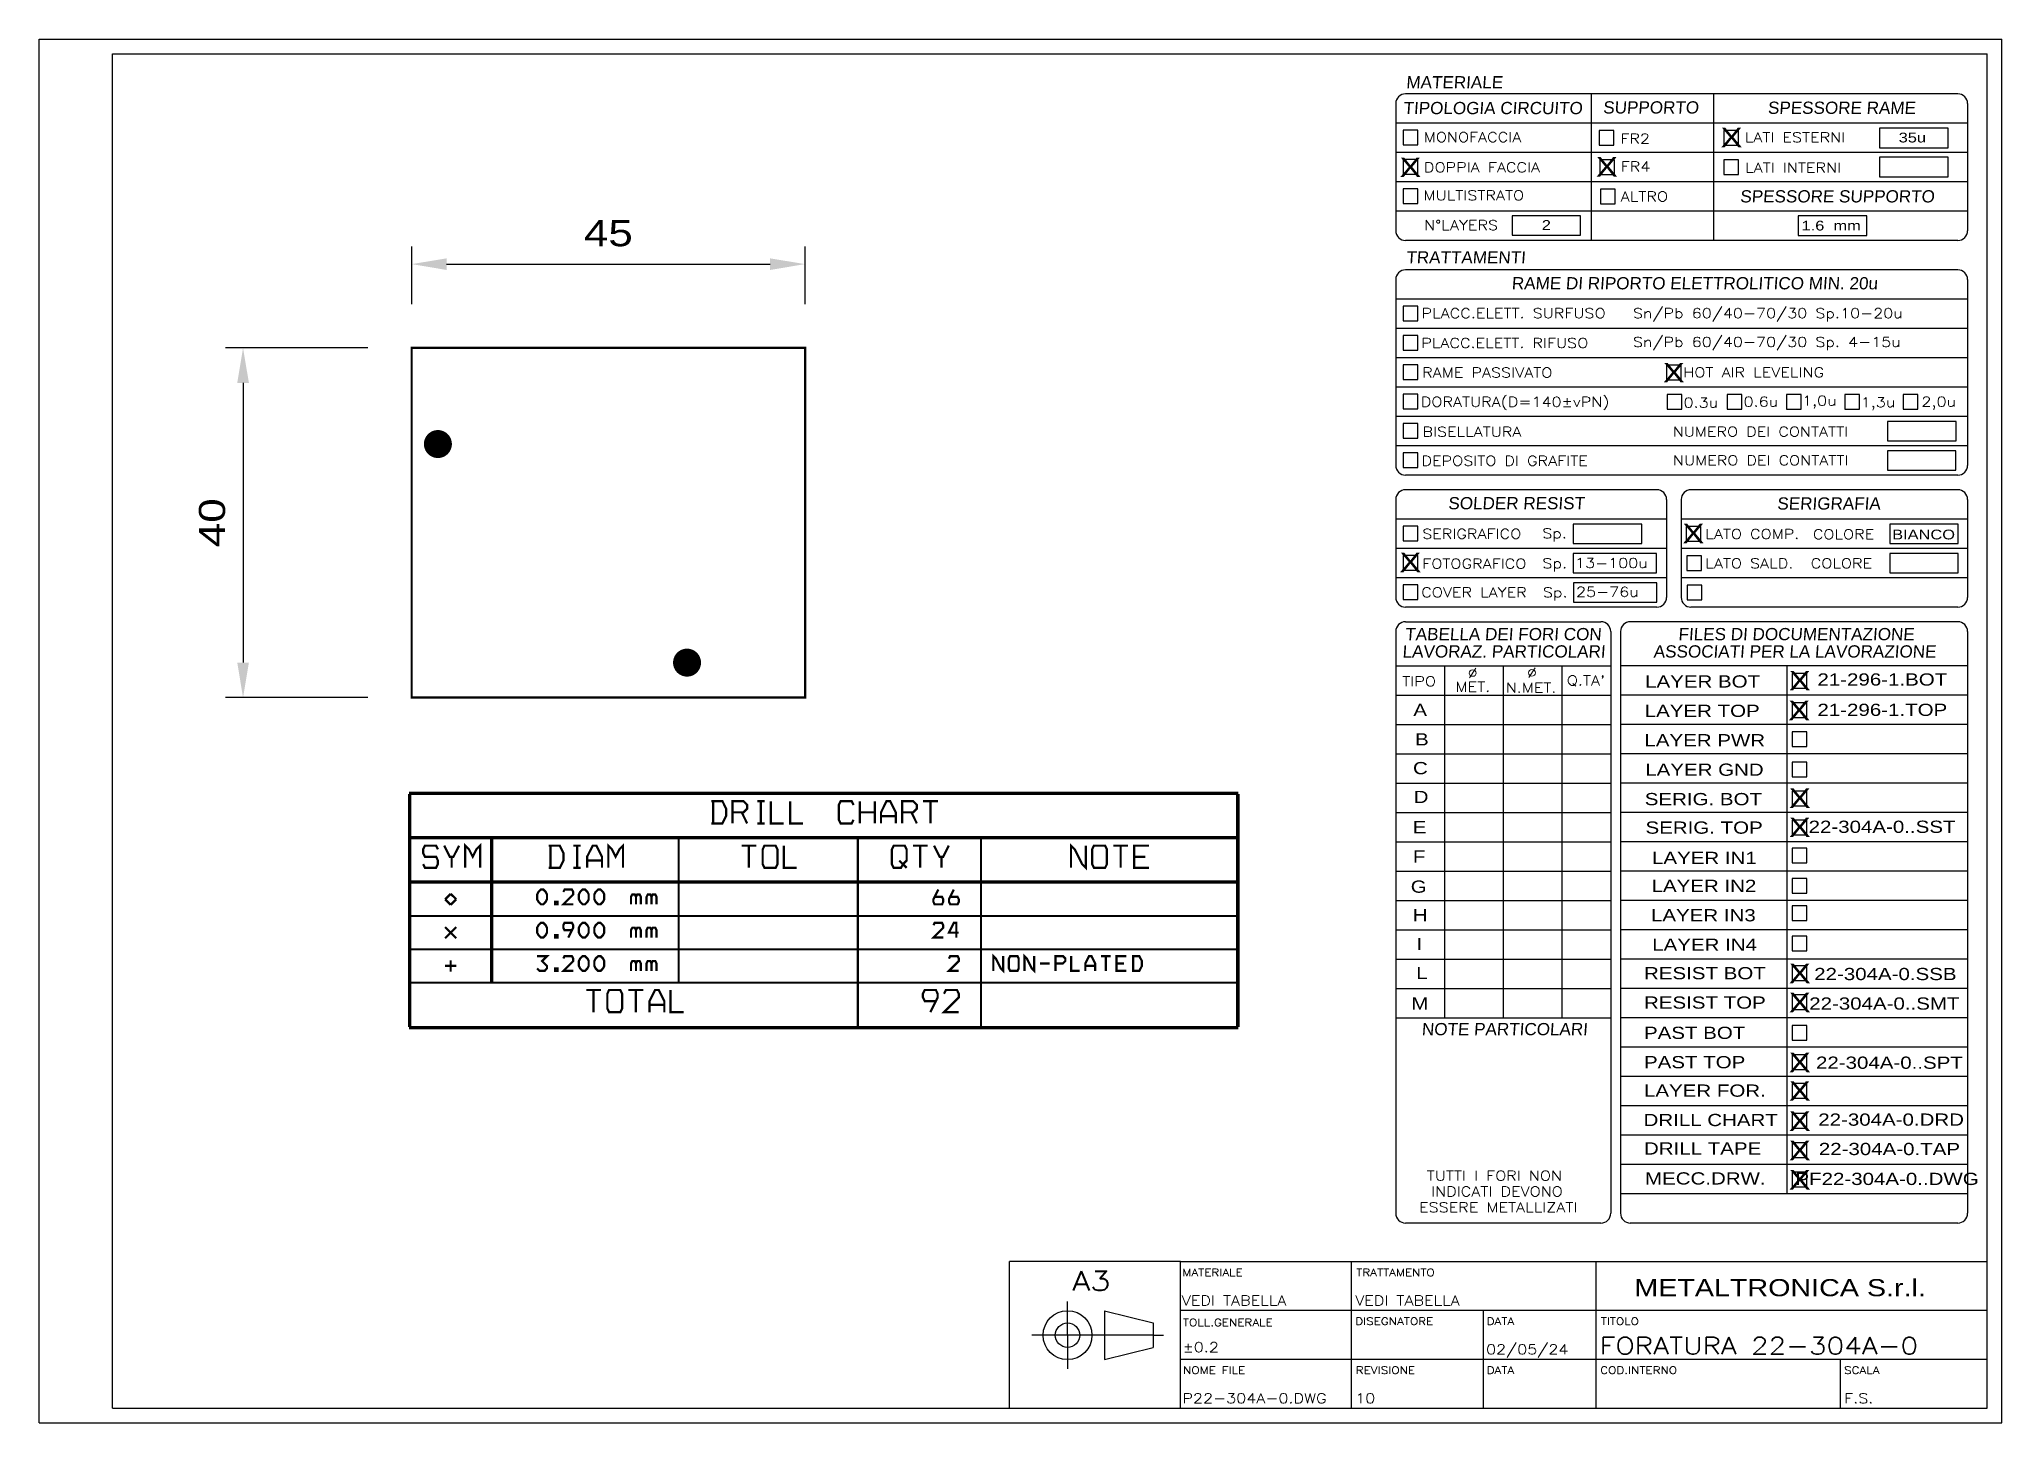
# Paper-space layout 'Layout1' of a CAD drawing. Extents: x 0 to 402, y 0 to 283.
# The model-space entities are those that its viewports show. They can reach past a viewport. Long polylines and large blocks are cut down to what shows.
import ezdxf
from ezdxf.enums import TextEntityAlignment as Align

# ---------------------------------------------------------------- set-up
doc = ezdxf.new("R2010")
doc.units = 0
doc.header["$LTSCALE"] = 10
doc.header["$MEASUREMENT"] = 0
doc.layers.get('0').update_dxf_attribs({"linetype": 'CONTINUOUS'})
doc.layers.get('Defpoints').update_dxf_attribs({"linetype": 'CONTINUOUS'})
for name, color, linetype in [('22-304A-0_DRD', 7, 'CONTINUOUS'), ('ATTRIBUTI', 7, 'CONTINUOUS'), ('CARTIGLIO', 7, 'CONTINUOUS'), ('OGGETTO', 7, 'CONTINUOUS'), ('TABELLA', 7, 'CONTINUOUS'), ('THRUHOLE_NPT', 9, 'CONTINUOUS'), ('VIEWPORT', 7, 'CONTINUOUS')]:
    doc.layers.add(name, color=color, linetype=linetype)
doc.layers.get('VIEWPORT').off()
doc.styles.add('ROMANS', font='romans', dxfattribs={"height": 4})
doc.styles.add('STILE25', font='arial.ttf', dxfattribs={"width": 1.2, "height": 2.5})
doc.styles.add('STILE3', font='arial.ttf', dxfattribs={"width": 1.2, "height": 3})
doc.styles.add('STILE35', font='arial.ttf', dxfattribs={"width": 1.2, "height": 3.5})
doc.styles.add('STYLE4', font='arial.ttf', dxfattribs={"width": 1.2, "height": 4})
doc.dimstyles.new('QUOTE', dxfattribs={"dimscale": 0, "dimtxt": 3, "dimasz": 4, "dimexe": 2, "dimexo": 5, "dimgap": 2, "dimtad": 1, "dimdec": 1, "dimzin": 13, "dimdsep": 46, "dimtxsty": 'STILE3', "dimcen": 0, "dimclrt": 7, "dimadec": 0, "dimazin": 0, "dimtfac": 0.666667, "dimtdec": 1, "dimtofl": 0, "dimtmove": 2, "dimatfit": 3, "dimfxl": 0, "dimtolj": 1, "dimtzin": 13, "dimarcsym": 0})

# ---------------------------------------------------------------- blocks, each defined once
blk = doc.blocks.new('QD')
at = {"layer": 'ATTRIBUTI', "linetype": 'Continuous'}
blk.add_lwpolyline([(-1.5, 1.5), (-1.5, -1.5), (1.5, -1.5), (1.5, 1.5)], close=True, dxfattribs=at)
blk = doc.blocks.new('TABELLAPCB2')
at = {"layer": 'ATTRIBUTI', "color": 6, "linetype": 'Continuous'}
for p, q in [((116, 239.99), (102, 239.99)), ((102, 239.99), (102, 235.99)), ((116, 235.99), (116, 239.99)), ((102, 235.99), (116, 235.99))]:
    blk.add_line(p, q, dxfattribs=at)
for points in [[(102, 241.91), (116, 241.91), (116, 245.91), (102, 245.91)], [(26.82, 224.03), (40.82, 224.03), (40.82, 228.03), (26.82, 228.03)], [(85.36, 223.98), (99.36, 223.98), (99.36, 227.98), (85.36, 227.98)], [(103.65, 181.96), (117.65, 181.96), (117.65, 185.96), (103.65, 185.96)], [(103.61, 175.96), (117.61, 175.96), (117.61, 179.96), (103.61, 179.96)], [(39.33, 160.95), (53.33, 160.95), (53.33, 164.95), (39.33, 164.95)], [(104.08, 160.96), (118.08, 160.96), (118.08, 164.96), (104.08, 164.96)], [(39.34, 154.96), (56.34, 154.96), (56.34, 158.96), (39.34, 158.96)], [(104.09, 154.96), (118.09, 154.96), (118.09, 158.96), (104.09, 158.96)], [(39.4, 148.96), (56.4, 148.96), (56.4, 152.96), (39.4, 152.96)]]:
    blk.add_lwpolyline(points, close=True, dxfattribs=at)
at = {"layer": 'TABELLA', "color": 1, "linetype": 'Continuous'}
for p, q in [((118, 252.96), (5, 252.96)), ((43, 252.96), (43, 222.96)), ((68, 252.96), (68, 222.96)), ((3, 250.96), (3, 224.96)), ((120, 250.96), (120, 224.96)), ((120, 246.96), (3, 246.96)), ((118, 222.96), (5, 222.96)), ((118, 216.96), (5, 216.96)), ((3, 214.96), (3, 176.96)), ((120, 214.96), (120, 176.96)), ((120, 210.96), (3, 210.96)), ((118, 174.96), (5, 174.96)), ((3, 169.96), (3, 149.96)), ((56.41, 171.96), (5, 171.96)), ((58.41, 169.96), (58.41, 149.96)), ((61.41, 169.96), (61.41, 149.96)), ((118, 171.96), (63.41, 171.96)), ((120, 169.96), (120, 149.96)), ((58.41, 165.96), (3, 165.96)), ((120, 165.96), (61.41, 165.96)), ((56.41, 147.96), (5, 147.96)), ((5, 144.96), (45, 144.96)), ((118, 144.96), (51, 144.96)), ((118, 147.96), (63.41, 147.96)), ((3, 142.96), (3, 111.96)), ((47, 142.96), (47, 23.96)), ((49, 142.96), (49, 23.96)), ((120, 142.96), (120, 23.96)), ((3, 135.96), (47, 135.96)), ((120, 135.96), (49, 135.96)), ((3, 111.96), (3, 108.96)), ((3, 108.96), (3, 66.96)), ((3, 66.96), (3, 63.96)), ((3, 63.96), (47, 63.96)), ((3, 63.96), (3, 23.96)), ((45, 21.96), (5, 21.96)), ((118, 21.96), (51, 21.96))]:
    blk.add_line(p, q, dxfattribs=at)
at = {"layer": 'TABELLA', "color": 6, "linetype": 'Continuous'}
for p, q in [((120, 240.96), (3, 240.96)), ((120, 234.96), (3, 234.96)), ((120, 228.96), (3, 228.96)), ((120, 204.96), (3, 204.96)), ((120, 198.96), (3, 198.96)), ((120, 192.96), (3, 192.96)), ((120, 186.96), (3, 186.96)), ((120, 180.96), (3, 180.96)), ((58.41, 159.96), (3, 159.96)), ((120, 159.96), (61.41, 159.96)), ((58.41, 153.96), (3, 153.96)), ((120, 153.96), (61.41, 153.96)), ((13, 135.96), (13, 63.96)), ((25, 135.96), (25, 63.96)), ((37, 135.96), (37, 63.96)), ((83.05, 135.96), (83.05, 27.96)), ((3, 129.96), (47, 129.96)), ((120, 129.96), (49, 129.96)), ((3, 123.96), (47, 123.96)), ((120, 123.96), (49, 123.96)), ((3, 117.96), (47, 117.96)), ((120, 117.96), (49, 117.96)), ((3, 111.96), (47, 111.96)), ((120, 111.96), (49, 111.96)), ((3, 105.96), (47, 105.96)), ((120, 105.96), (49, 105.96)), ((3, 99.96), (47, 99.96)), ((120, 99.96), (49, 99.96)), ((3, 93.96), (47, 93.96)), ((120, 93.96), (49, 93.96)), ((3, 87.96), (47, 87.96)), ((120, 87.96), (49, 87.96)), ((3, 81.96), (47, 81.96)), ((120, 81.96), (49, 81.96)), ((3, 75.96), (47, 75.96)), ((120, 75.96), (49, 75.96)), ((3, 69.96), (47, 69.96)), ((120, 69.96), (49, 69.96)), ((120, 63.96), (49, 63.96)), ((120, 57.96), (49, 57.96)), ((120, 51.96), (49, 51.96)), ((120, 45.96), (49, 45.96)), ((120, 39.96), (49, 39.96)), ((120, 33.96), (49, 33.96)), ((120, 27.96), (49, 27.96))]:
    blk.add_line(p, q, dxfattribs=at)
at = {"layer": 'TABELLA', "color": 1, "linetype": 'Continuous'}
for centre, start, end in [((5, 250.96), 90, 180), ((118, 250.96), 0, 90), ((5, 224.96), 180, 270), ((118, 224.96), 270, 0), ((5, 214.96), 90, 180), ((118, 214.96), 0, 90), ((5, 176.96), 180, 270), ((118, 176.96), 270, 0), ((5, 169.96), 90, 180), ((56.41, 169.96), 0, 90), ((63.41, 169.96), 90, 180), ((118, 169.96), 0, 90), ((5, 149.96), 180, 270), ((56.41, 149.96), 270, 0), ((63.41, 149.96), 180, 270), ((118, 149.96), 270, 0), ((5, 142.96), 90, 180), ((45, 142.96), 0, 90), ((51, 142.96), 90, 180), ((118, 142.96), 0, 90), ((5, 23.96), 180, 270), ((45, 23.96), 270, 0), ((51, 23.96), 180, 270), ((118, 23.96), 270, 0)]:
    blk.add_arc(centre, 2, start, end, dxfattribs=at)
at = {"layer": 'TABELLA', "linetype": 'Continuous'}
for p in [(6, 244), (46.11, 243.96), (71.62, 243.96), (6, 238), (46.25, 237.96), (71.62, 237.96), (6, 232), (46.4, 231.96), (6, 208), (6, 202), (6, 196), (59.91, 195.96), (6, 190), (60.05, 189.96), (72.34, 189.96), (84.42, 189.96), (96.42, 189.96), (108.34, 189.96), (6, 184), (6, 178), (6, 163), (63.9, 162.96), (6, 157), (64.05, 156.96), (6, 151), (64.11, 150.96), (85.62, 132.85), (85.62, 126.9), (85.62, 120.96), (85.62, 114.74), (85.62, 108.8), (85.62, 102.85), (85.62, 97.18), (85.62, 90.93), (85.62, 85.36), (85.62, 79.15), (85.62, 73.07), (85.62, 67.12), (85.62, 60.86), (85.62, 54.86), (85.62, 49.03), (85.62, 42.85), (85.62, 36.85), (85.62, 30.87)]:
    blk.add_blockref('QD', p, dxfattribs=at)
at = {"layer": 'ATTRIBUTI', "linetype": 'Continuous', "width": 1.2, "flags": 8}
for tag, height, style, p in [('X', 4, 'STYLE4', (6.1, 244.01)), ('X', 4, 'STYLE4', (71.7, 244.01)), ('VAL', 2, 'STILE25', (108.7, 244.01)), ('X', 4, 'STYLE4', (6, 237.91)), ('X', 4, 'STYLE4', (46.2, 238.01)), ('VAL', 2, 'STILE25', (92.09, 226)), ('X', 4, 'STYLE4', (6, 208.01)), ('X', 4, 'STYLE4', (6, 163.01)), ('X', 4, 'STYLE4', (63.9, 163.01)), ('VAL', 2, 'STILE25', (46.4, 163.01)), ('COL', 2, 'STILE25', (111, 162.81))]:
    blk.add_attdef(tag, text='', height=height, dxfattribs=dict(at, style=style)).set_placement(p, align=Align.MIDDLE_CENTER)
at = {"layer": 'ATTRIBUTI', "linetype": 'Continuous', "width": 1.2}
for tag, height, style, p in [('X', 4, 'STYLE4', (46.1, 244.01)), ('X', 4, 'STYLE4', (71.6, 238.01)), ('VAL', 2, 'STILE25', (108.96, 238.08)), ('X', 4, 'STYLE4', (6, 231.91)), ('X', 4, 'STYLE4', (46.4, 232.01)), ('X', 4, 'STYLE4', (6, 202.01)), ('X', 4, 'STYLE4', (6, 196.01)), ('X', 4, 'STYLE4', (59.9, 195.91)), ('X', 4, 'STYLE4', (6, 190.01)), ('X', 4, 'STYLE4', (60, 189.91)), ('X', 4, 'STYLE4', (72.3, 189.91)), ('X', 4, 'STYLE4', (84.4, 189.91)), ('X', 4, 'STYLE4', (96.4, 190.01)), ('X', 4, 'STYLE4', (108.3, 190.01)), ('X', 4, 'STYLE4', (6, 184.01)), ('NUM', 2, 'STILE25', (110.99, 183.91)), ('X', 4, 'STYLE4', (6, 178.01)), ('NUM', 2, 'STILE25', (111.02, 178.01)), ('X', 4, 'STYLE4', (6, 157.11)), ('X', 4, 'STYLE4', (64, 157.01)), ('BIANCO', 2, 'STILE25', (111.1, 156.91)), ('X', 4, 'STYLE4', (6, 151.01)), ('X', 4, 'STYLE4', (85.68, 132.91)), ('CSXXXR1.BOT', 2.5, 'STILE25', (102.56, 133.16)), ('X', 4, 'STYLE4', (85.54, 126.83)), ('DIA', 2.5, 'STILE25', (19.2, 127.01)), ('DIA', 2.5, 'STILE25', (31.1, 126.91)), ('QTA', 2.5, 'STILE25', (42.1, 126.91)), ('CSXXXR1.TOP', 2.5, 'STILE25', (102.56, 126.94)), ('DIA', 2.5, 'STILE25', (19.2, 120.91)), ('DIA', 2.5, 'STILE25', (31.1, 121.01)), ('QTA', 2.5, 'STILE25', (42.1, 120.91)), ('X', 4, 'STYLE4', (85.68, 120.88)), ('CSXXXR1.PWR', 2.5, 'STILE25', (103.25, 121)), ('X', 4, 'STYLE4', (85.68, 114.67)), ('DIA', 2.5, 'STILE25', (19.1, 114.91)), ('DIA', 2.5, 'STILE25', (31.1, 114.81)), ('QTA', 2.5, 'STILE25', (42, 114.91)), ('CSXXXR1.GND', 2.5, 'STILE25', (102.89, 114.92)), ('DIA', 2.5, 'STILE25', (19.1, 108.91)), ('DIA', 2.5, 'STILE25', (31.2, 108.91)), ('QTA', 2.5, 'STILE25', (42.1, 108.91)), ('X', 4, 'STYLE4', (85.68, 108.86)), ('CSXXXR1.SSB', 2.5, 'STILE25', (102.57, 108.97)), ('X', 4, 'STYLE4', (85.68, 102.91)), ('DIA', 2.5, 'STILE25', (19, 102.91)), ('DIA', 2.5, 'STILE25', (31.3, 103.11)), ('QTA', 2.5, 'STILE25', (42.3, 102.91)), ('CSXXXR1.SST', 2.5, 'STILE25', (102.5, 103.03)), ('DIA', 2.5, 'STILE25', (19.1, 96.91)), ('DIA', 2.5, 'STILE25', (31.3, 97.11)), ('QTA', 2.5, 'STILE25', (42.2, 97.21)), ('X', 4, 'STYLE4', (85.68, 97.13)), ('CSXXXR1.IN1', 2.5, 'STILE25', (101.84, 97.01)), ('X', 4, 'STYLE4', (85.68, 90.99)), ('CSXXXR1.IN2', 2.5, 'STILE25', (101.79, 91.24)), ('DIA', 2.5, 'STILE25', (19.2, 90.91)), ('DIA', 2.5, 'STILE25', (31.3, 91.01)), ('QTA', 2.5, 'STILE25', (42, 90.91)), ('DIA', 2.5, 'STILE25', (19.2, 84.91)), ('DIA', 2.5, 'STILE25', (31.4, 85.11)), ('QTA', 2.5, 'STILE25', (42, 84.91)), ('X', 4, 'STYLE4', (85.68, 85.58)), ('CSXXXR1.IN3', 2.5, 'STILE25', (101.63, 84.93)), ('X', 4, 'STYLE4', (85.68, 79.23)), ('DIA', 2.5, 'STILE25', (19.1, 78.91)), ('DIA', 2.5, 'STILE25', (31.4, 79.01)), ('QTA', 2.5, 'STILE25', (42.1, 79.01)), ('CSXXXR1.IN4', 2.5, 'STILE25', (101.78, 78.94)), ('DIA', 2.5, 'STILE25', (19.1, 72.91)), ('DIA', 2.5, 'STILE25', (31.3, 73.01)), ('QTA', 2.5, 'STILE25', (41.9, 73.01)), ('X', 4, 'STYLE4', (85.68, 73.02)), ('CSXXXR1.SMB', 2.5, 'STILE25', (103.19, 72.9)), ('DIA', 2.5, 'STILE25', (31.3, 67.11)), ('X', 4, 'STYLE4', (85.68, 67.07)), ('DIA', 2.5, 'STILE25', (19.1, 66.91)), ('QTA', 2.5, 'STILE25', (42, 66.91)), ('CSXXXR1.SMT', 2.5, 'STILE25', (102.97, 66.87)), ('X', 4, 'STYLE4', (85.68, 60.81)), ('CSXXXR1.SPB', 2.5, 'STILE25', (102.72, 60.95)), ('X', 4, 'STYLE4', (85.68, 54.81)), ('CSXXXR1.SMT', 2.5, 'STILE25', (104.02, 54.77)), ('X', 4, 'STYLE4', (85.68, 48.99)), ('CSXXXR1.DRL', 2.5, 'STILE25', (104.09, 48.95)), ('X', 4, 'STYLE4', (85.68, 42.8)), ('CSXXXR1.DRD', 2.5, 'STILE25', (104.36, 43.13)), ('X', 4, 'STYLE4', (85.68, 36.8)), ('CSXXXR1.TAP', 2.5, 'STILE25', (104.02, 37.12)), ('X', 4, 'STYLE4', (85.68, 30.82)), ('CSXXXR1.DWG', 2.5, 'STILE25', (103.53, 31))]:
    blk.add_attdef(tag, text='', height=height, dxfattribs=dict(at, style=style)).set_placement(p, align=Align.MIDDLE_CENTER)
at = {"layer": 'TABELLA', "linetype": 'Continuous', "style": 'STILE25', "oblique": 4}
for s, p in [('MATERIALE', (5.12, 254.07)), ('TIPOLOGIA CIRCUITO', (4.54, 248.8)), ('SUPPORTO', (45.4, 248.93)), ('SPESSORE RAME', (79.1, 248.86)), ('SPESSORE SUPPORTO', (73.45, 230.74)), ('TRATTAMENTI', (5.12, 218.26)), ('RAME DI RIPORTO ELETTROLITICO MIN. 20u', (26.7, 212.96)), ('SOLDER RESIST', (13.71, 167.97)), ('SERIGRAFIA', (81.02, 167.91)), ('TABELLA DEI FORI CON', (4.9, 141.19)), ('FILES DI DOCUMENTAZIONE', (60.8, 141.19)), ('LAVORAZ. PARTICOLARI', (4.35, 137.65)), ('ASSOCIATI PER LA LAVORAZIONE', (55.73, 137.65)), ('NOTE PARTICOLARI', (8.3, 60.39))]:
    blk.add_text(s, height=2.5, dxfattribs=at).set_placement(p)
at = {"layer": 'TABELLA', "linetype": 'Continuous', "width": 1.2}
for s, height, style, p in [('MONOFACCIA', 2, 'ROMANS', (8.75, 243.1)), ('LATI ESTERNI', 2, 'ROMANS', (74.41, 243.06)), ('FR2', 2, 'ROMANS', (48.96, 242.8)), ('DOPPIA FACCIA', 2, 'ROMANS', (8.78, 236.93)), ('FR4', 2, 'ROMANS', (49.03, 237.1)), ('LATI INTERNI', 2, 'ROMANS', (74.49, 236.85)), ('MULTISTRATO', 2, 'ROMANS', (8.7, 231.18)), ('ALTRO', 2, 'ROMANS', (49.05, 230.96)), ('N°LAYERS', 2, 'ROMANS', (8.83, 225.09)), ('PLACC.ELETT. SURFUSO ', 2, 'ROMANS', (8.29, 207.08)), ('Sn/Pb 60/40-70/30 Sp.10-20u', 2, 'ROMANS', (51.52, 207.08)), ('PLACC.ELETT. RIFUSO ', 2, 'ROMANS', (8.24, 200.99)), ('Sn/Pb 60/40-70/30 Sp. 4-15u', 2, 'ROMANS', (51.52, 201.2)), ('RAME PASSIVATO', 2, 'ROMANS', (8.41, 194.95)), ('HOT AIR LEVELING', 2, 'ROMANS', (61.84, 194.99)), ('DORATURA(D=140%%PvPN)', 2, 'ROMANS', (8.15, 188.96)), ('0.3u', 2, 'ROMANS', (61.89, 188.8)), ('0.6u', 2, 'ROMANS', (74.17, 188.99)), ('1,0u', 2, 'ROMANS', (86.13, 189.19)), ('1,3u', 2, 'ROMANS', (98.14, 188.87)), ('2,0u', 2, 'ROMANS', (110.56, 188.99)), ('BISELLATURA', 2, 'ROMANS', (8.47, 182.83)), ('NUMERO DEI CONTATTI', 2, 'ROMANS', (59.68, 182.87)), ('DEPOSITO DI GRAFITE', 2, 'ROMANS', (8.27, 176.89)), ('NUMERO DEI CONTATTI', 2, 'ROMANS', (59.72, 176.99)), ('SERIGRAFICO ', 2, 'ROMANS', (8.42, 161.95)), ('Sp.', 2, 'ROMANS', (32.98, 162.07)), ('LATO COMP.', 2, 'ROMANS', (66.34, 161.92)), ('COLORE', 2, 'ROMANS', (88.35, 161.87)), ('FOTOGRAFICO ', 2, 'ROMANS', (8.44, 155.84)), ('Sp.', 2, 'ROMANS', (33.02, 155.93)), ('13-100u', 2, 'ROMANS', (39.67, 155.98)), ('LATO SALD.', 2, 'ROMANS', (66.34, 155.9)), ('COLORE', 2, 'ROMANS', (87.91, 155.9)), ('COVER LAYER ', 2, 'ROMANS', (8.23, 149.97)), ('Sp.', 2, 'ROMANS', (33.12, 149.98)), ('25-76u', 2, 'ROMANS', (39.88, 150.08)), ('TIPO', 2, 'ROMANS', (4.34, 131.78)), ('MET.', 2, 'ROMANS', (15.25, 130.65)), ('%%C', 2, 'ROMANS', (17.72, 133.47)), ('%%C', 2, 'ROMANS', (29.85, 133.53)), ("Q.TA'", 2, 'ROMANS', (38.01, 131.96)), ('LAYER BOT', 2.5, 'STILE25', (54.03, 131.51)), ('N.MET.', 2, 'ROMANS', (25.51, 130.47)), ('A', 2.5, 'STILE25', (6.61, 125.68)), ('LAYER TOP', 2.5, 'STILE25', (53.95, 125.5)), ('B', 2.5, 'STILE25', (6.96, 119.66)), ('LAYER PWR', 2.5, 'STILE25', (53.89, 119.48)), ('C', 2.5, 'STILE25', (6.54, 113.78)), ('LAYER GND', 2.5, 'STILE25', (54.06, 113.46)), ('D', 2.5, 'STILE25', (6.68, 107.88)), ('SERIG. BOT', 2.5, 'STILE25', (53.96, 107.44)), ('E', 2.5, 'STILE25', (6.49, 101.71)), ('SERIG. TOP', 2.5, 'STILE25', (54.11, 101.61)), ('F', 2.5, 'STILE25', (6.51, 95.68)), ('LAYER IN1', 2.5, 'STILE25', (55.44, 95.41)), ('G', 2.5, 'STILE25', (6.08, 89.54)), ('LAYER IN2', 2.5, 'STILE25', (55.35, 89.7)), ('H', 2.5, 'STILE25', (6.49, 83.72)), ('LAYER IN3', 2.5, 'STILE25', (55.23, 83.68)), ('I', 2.5, 'STILE25', (7.23, 77.79)), ('LAYER IN4', 2.5, 'STILE25', (55.48, 77.66)), ('L', 2.5, 'STILE25', (7.2, 71.87)), ('RESIST BOT', 2.5, 'STILE25', (53.8, 71.83)), ('RESIST TOP', 2.5, 'STILE25', (53.8, 65.82)), ('M', 2.5, 'STILE25', (6.2, 65.65)), ('PAST BOT', 2.5, 'STILE25', (53.8, 59.63)), ('PAST TOP', 2.5, 'STILE25', (53.8, 53.63)), ('LAYER FOR.', 2.5, 'STILE25', (53.8, 47.81)), ('DRILL CHART', 2.5, 'STILE25', (53.71, 41.8)), ('DRILL TAPE', 2.5, 'STILE25', (53.8, 35.98)), ('TUTTI I FORI NON', 2, 'ROMANS', (9.36, 30.67)), ('MECC.DRW.', 2.5, 'STILE25', (54.01, 29.85)), ('INDICATI DEVONO', 2, 'ROMANS', (10.24, 27.43)), ('ESSERE METALLIZATI', 2, 'ROMANS', (7.78, 24.19))]:
    blk.add_text(s, height=height, dxfattribs=dict(at, style=style)).set_placement(p)
at = {"layer": 'TABELLA', "linetype": 'Continuous', "style": 'STILE25', "width": 1.2}
blk.add_attdef('NUM', text='', height=2, dxfattribs=at).set_placement((33.83, 226.12), align=Align.MIDDLE_CENTER)
blk = doc.blocks.new('A3METALTRONICA')
at = {"layer": 'CARTIGLIO', "color": 6, "linetype": 'Continuous'}
for p, q in [((0, 283), (401.5, 283)), ((0, 0), (0, 283)), ((401.5, 0), (401.5, 283)), ((233.5, 3), (233.5, 33)), ((268.5, 3), (268.5, 33)), ((318.5, 3), (318.5, 33)), ((233.5, 23), (398.5, 23)), ((295.5, 3), (295.5, 23)), ((233.5, 13), (398.5, 13)), ((368.5, 3), (368.5, 13)), ((0, 0), (401.5, 0))]:
    blk.add_line(p, q, dxfattribs=at)
at = {"layer": 'CARTIGLIO', "color": 1, "linetype": 'Continuous'}
for p, q in [((15, 280), (398.5, 280)), ((15, 3), (15, 280)), ((398.5, 3), (398.5, 280)), ((198.5, 3), (198.5, 33)), ((233.5, 33), (198.5, 33)), ((233.5, 33), (398.5, 33)), ((15, 3), (398.5, 3))]:
    blk.add_line(p, q, dxfattribs=at)
at = {"layer": 'CARTIGLIO', "color": 6}
for p, q in [((210.37, 17.91), (210.37, 24.81)), ((227.92, 17.91), (203.08, 17.91)), ((210.37, 17.91), (210.37, 11)), ((227.92, 17.91), (230, 17.91))]:
    blk.add_line(p, q, dxfattribs=at)
at = {"layer": 'CARTIGLIO', "color": 1}
for p, q in [((217.92, 22.91), (227.92, 20.41)), ((217.92, 22.91), (217.92, 12.91)), ((227.92, 20.41), (227.92, 15.41)), ((217.92, 12.91), (227.92, 15.41))]:
    blk.add_line(p, q, dxfattribs=at)
for radius in [5, 2.5]:
    blk.add_circle((210.37, 17.91), radius, dxfattribs=at)
at = {"layer": 'CARTIGLIO', "color": 1, "linetype": 'Continuous', "style": 'ROMANS', "width": 1.2}
blk.add_text('A3', height=4, dxfattribs=at).set_placement((211.32, 27.03))
at = {"layer": 'CARTIGLIO', "color": 0, "linetype": 'Continuous', "style": 'ROMANS', "width": 1.2}
for s, p in [('MATERIALE', (233.87, 30)), ('TRATTAMENTO', (269.45, 30)), ('TOLL.GENERALE', (233.99, 19.77)), ('DISEGNATORE', (269.23, 20)), ('DATA', (296.11, 20)), ('TITOLO', (319.47, 20)), ('NOME FILE', (233.99, 10)), ('REVISIONE', (269.35, 10)), ('DATA', (296.11, 10)), ('COD.INTERNO', (319.35, 10)), ('SCALA', (369.23, 10))]:
    blk.add_text(s, height=1.5, dxfattribs=at).set_placement(p)
at = {"layer": 'CARTIGLIO', "linetype": 'Continuous', "style": 'STILE35', "width": 1.2}
blk.add_text('METALTRONICA S.r.l.', height=3.5, dxfattribs=at).set_placement((326.33, 25.88))
at = {"layer": 'CARTIGLIO', "color": 0, "linetype": 'Continuous', "style": 'ROMANS', "width": 1.2}
for tag, p, height in [('MATERIALE', (233.75, 24), 2), ('TRATTAMENTO', (269.23, 24), 2), ('TITOLO', (319.23, 14), 3.5), ('DISEGNATORE', (269.23, 14), 2), ('DATADIS', (295.99, 14), 2), ('NOMEFILE', (233.87, 4), 2), ('REVISIONE', (269.23, 4), 2), ('DATAREV', (295.99, 4), 2), ('CODICE', (319.35, 4), 2), ('SCALA', (369.25, 4), 2)]:
    blk.add_attdef(tag, p, '', height=height, dxfattribs=at)
at = {"layer": 'CARTIGLIO', "color": 0, "linetype": 'Continuous', "style": 'ROMANS', "width": 1.2, "flags": 8}
blk.add_attdef('TOLLERANZA', text='', height=2, dxfattribs=at).set_placement((233.93, 13.85), align=Align.BOTTOM_LEFT)
blk = doc.blocks.new('ROUND_1')
at = {"const_width": 1.6002}
blk.add_lwpolyline([(-0.8001, 0, 1), (0.8001, 0, 1)], format="xyb", close=True, dxfattribs=at)
blk = doc.blocks.new('*D40')
at = {"layer": 'Defpoints', "color": 0, "transparency": 16777216}
for p in [(722.91, 612.3), (677.91, 602.72), (722.91, 602.72)]:
    blk.add_point(p, dxfattribs=at)
at = {"layer": 'OGGETTO', "color": 0, "lineweight": -2, "transparency": 16777216}
for p, q in [((677.91, 607.72), (677.91, 614.3)), ((722.91, 607.72), (722.91, 614.3)), ((681.91, 612.3), (718.91, 612.3))]:
    blk.add_line(p, q, dxfattribs=at)
at = {"layer": 'OGGETTO', "color": 0, "transparency": 16777216}
for points in [[(681.91, 612.96), (681.91, 611.63), (677.91, 612.3)], [(718.91, 612.96), (718.91, 611.63), (722.91, 612.3)]]:
    blk.add_solid(points, dxfattribs=at)
at = {"layer": 'OGGETTO', "color": 7, "transparency": 16777216, "insert": (700.41, 615.82), "char_height": 3, "attachment_point": 5, "style": 'STILE3'}
blk.add_mtext('\\A1;45', dxfattribs=at)
blk = doc.blocks.new('*D41')
at = {"layer": 'Defpoints', "color": 0, "transparency": 16777216}
for p in [(677.91, 602.72), (658.62, 562.72), (677.91, 562.72)]:
    blk.add_point(p, dxfattribs=at)
at = {"layer": 'OGGETTO', "color": 0, "lineweight": -2, "transparency": 16777216}
for p, q in [((672.91, 602.72), (656.62, 602.72)), ((658.62, 598.72), (658.62, 566.72)), ((672.91, 562.72), (656.62, 562.72))]:
    blk.add_line(p, q, dxfattribs=at)
at = {"layer": 'OGGETTO', "color": 0, "transparency": 16777216}
for points in [[(657.96, 598.72), (659.29, 598.72), (658.62, 602.72)], [(657.96, 566.72), (659.29, 566.72), (658.62, 562.72)]]:
    blk.add_solid(points, dxfattribs=at)
at = {"layer": 'OGGETTO', "color": 7, "transparency": 16777216, "insert": (655.09, 582.72), "char_height": 3, "attachment_point": 5, "rotation": 90, "style": 'STILE3'}
blk.add_mtext('\\A1;40', dxfattribs=at)

msp = doc.modelspace()

# ---------------------------------------------------------------- linework, layer by layer
at = {"layer": '22-304A-0_DRD', "const_width": 0.254}
for points in [[(677.91, 562.72), (677.91, 602.72), (722.91, 602.72), (722.91, 562.72), (677.91, 562.72)], [(681.55, 591.72), (680.28, 591.72)], [(680.91, 592.35), (680.91, 591.08)], [(710.05, 566.72), (708.78, 566.72)], [(709.41, 567.35), (709.41, 566.08)], [(772.48, 551.84), (677.61, 551.84)], [(677.61, 525.04), (677.61, 551.71)], [(772.35, 551.71), (677.74, 551.71)], [(677.74, 525.04), (677.74, 551.71)], [(712.19, 548.33), (713.46, 548.33), (713.88, 549.17), (713.88, 550.02), (713.46, 550.87), (712.19, 550.87)], [(712.4, 548.33), (712.4, 550.87)], [(714.6, 549.6), (715.87, 549.6), (716.29, 550.02), (716.29, 550.44), (715.87, 550.87), (714.6, 550.87), (714.6, 548.33)], [(718.28, 550.87), (717.44, 550.87)], [(717.86, 548.33), (717.86, 550.87)], [(720.48, 548.33), (719, 548.33), (719, 550.87)], [(722.69, 548.33), (721.2, 548.33), (721.2, 550.87)], [(728.46, 548.75), (728.25, 548.33), (726.98, 548.33), (726.77, 548.75), (726.77, 550.44), (726.98, 550.87), (728.25, 550.87), (728.46, 550.44)], [(729.18, 548.33), (729.18, 550.87)], [(730.88, 548.33), (730.88, 550.87)], [(733.29, 548.33), (733.29, 549.6), (732.65, 550.87), (732.23, 550.87), (731.6, 549.6), (731.6, 548.33)], [(734.01, 549.6), (735.28, 549.6), (735.7, 550.02), (735.7, 550.44), (735.28, 550.87), (734.01, 550.87), (734.01, 548.33)], [(738.12, 550.87), (736.42, 550.87)], [(737.27, 548.33), (737.27, 550.87)], [(772.35, 525.04), (772.35, 551.71)], [(772.48, 525.04), (772.48, 551.71)], [(715.66, 549.6), (716.29, 548.33)], [(718.28, 548.33), (717.44, 548.33)], [(730.88, 549.6), (729.18, 549.6)], [(733.29, 549.17), (731.6, 549.17)], [(735.07, 549.6), (735.7, 548.33)], [(772.35, 546.76), (677.74, 546.76)], [(772.35, 546.63), (677.74, 546.63)], [(680.91, 545.36), (680.7, 545.79), (679.43, 545.79), (679.22, 545.36), (679.22, 544.94), (679.43, 544.52), (680.7, 544.52), (680.91, 544.09), (680.91, 543.67), (680.7, 543.25), (679.43, 543.25), (679.22, 543.67)], [(683.33, 545.79), (682.69, 544.52), (682.27, 544.52), (681.63, 545.79)], [(685.74, 543.25), (685.74, 545.79), (685.31, 545.36), (684.89, 544.52), (684.47, 545.36), (684.04, 545.79), (684.04, 543.25)], [(687.01, 530.12), (687.01, 546.63)], [(687.14, 530.12), (687.14, 546.63)], [(693.58, 543.25), (694.85, 543.25), (695.27, 544.09), (695.27, 544.94), (694.85, 545.79), (693.58, 545.79)], [(693.79, 543.25), (693.79, 545.79)], [(697.26, 545.79), (696.42, 545.79)], [(696.84, 543.25), (696.84, 545.79)], [(699.68, 543.25), (699.68, 544.52), (699.04, 545.79), (698.62, 545.79), (697.98, 544.52), (697.98, 543.25)], [(702.09, 543.25), (702.09, 545.79), (701.67, 545.36), (701.24, 544.52), (700.82, 545.36), (700.4, 545.79), (700.4, 543.25)], [(708.45, 530.12), (708.45, 546.63)], [(717.34, 545.79), (715.65, 545.79)], [(716.49, 543.25), (716.49, 545.79)], [(718.27, 543.25), (718.06, 543.67), (718.06, 545.36), (718.27, 545.79), (719.54, 545.79), (719.75, 545.36), (719.75, 543.67), (719.54, 543.25), (718.27, 543.25)], [(721.95, 543.25), (720.47, 543.25), (720.47, 545.79)], [(728.94, 525.04), (728.94, 546.63)], [(732.84, 543.67), (733.05, 543.25), (733.89, 543.25), (734.11, 543.67), (734.53, 544.09), (734.53, 545.36), (734.32, 545.79), (733.05, 545.79), (732.84, 545.36), (732.84, 543.67)], [(736.94, 545.79), (735.25, 545.79)], [(736.09, 543.25), (736.09, 545.79)], [(739.35, 545.79), (738.72, 544.52), (738.3, 544.52), (737.66, 545.79)], [(743.04, 525.04), (743.04, 546.63)], [(755.03, 545.79), (755.03, 543.25), (754.6, 543.67), (753.76, 545.36), (753.33, 545.79), (753.33, 543.25)], [(755.96, 543.25), (755.75, 543.67), (755.75, 545.36), (755.96, 545.79), (757.23, 545.79), (757.44, 545.36), (757.44, 543.67), (757.23, 543.25), (755.96, 543.25)], [(759.85, 545.79), (758.16, 545.79)], [(759.01, 543.25), (759.01, 545.79)], [(762.27, 543.25), (760.57, 543.25), (760.57, 545.79), (762.27, 545.79)], [(682.48, 543.25), (682.48, 544.52)], [(697.26, 543.25), (696.42, 543.25)], [(699.68, 544.09), (697.98, 544.09)], [(733.68, 544.09), (734.53, 543.25)], [(738.51, 543.25), (738.51, 544.52)], [(761.84, 544.52), (760.57, 544.52)], [(772.35, 541.68), (677.74, 541.68)], [(772.35, 541.55), (677.74, 541.55)], [(682.37, 540.28), (681.74, 539.65)], [(681.74, 539.65), (682.37, 539.01)], [(683.01, 539.65), (682.37, 540.28)], [(682.37, 539.01), (683.01, 539.65)], [(692.69, 539.08), (692.41, 539.37), (692.26, 539.65), (692.26, 540.21), (692.41, 540.49), (692.69, 540.77), (692.97, 540.77), (693.25, 540.49), (693.39, 540.21), (693.39, 539.65), (693.25, 539.37), (692.97, 539.08), (692.69, 539.08)], [(694.33, 539.08), (694.61, 539.08), (694.61, 539.37), (694.33, 539.37), (694.33, 539.08)], [(696.39, 539.08), (695.26, 539.08), (696.39, 540.21), (696.39, 540.49), (696.24, 540.77), (695.4, 540.77), (695.26, 540.49)], [(697.46, 539.08), (697.18, 539.37), (697.03, 539.65), (697.03, 540.21), (697.18, 540.49), (697.46, 540.77), (697.74, 540.77), (698.02, 540.49), (698.16, 540.21), (698.16, 539.65), (698.02, 539.37), (697.74, 539.08), (697.46, 539.08)], [(699.24, 539.08), (698.95, 539.37), (698.81, 539.65), (698.81, 540.21), (698.95, 540.49), (699.24, 540.77), (699.52, 540.77), (699.8, 540.49), (699.94, 540.21), (699.94, 539.65), (699.8, 539.37), (699.52, 539.08), (699.24, 539.08)], [(704.13, 539.08), (704.13, 539.93), (703.99, 540.21), (703.71, 540.21), (703.57, 539.93), (703.43, 540.21), (703.15, 540.21), (703, 539.93), (703, 539.08)], [(703.57, 539.08), (703.57, 539.93)], [(705.91, 539.08), (705.91, 539.93), (705.77, 540.21), (705.49, 540.21), (705.34, 539.93), (705.21, 540.21), (704.92, 540.21), (704.78, 539.93), (704.78, 539.08)], [(705.34, 539.08), (705.34, 539.93)], [(737.73, 539.93), (738.58, 539.93), (738.72, 539.65), (738.72, 539.37), (738.58, 539.08), (737.73, 539.08), (737.59, 539.37), (737.59, 539.65), (738.15, 540.77)], [(739.51, 539.93), (740.36, 539.93), (740.5, 539.65), (740.5, 539.37), (740.36, 539.08), (739.51, 539.08), (739.37, 539.37), (739.37, 539.65), (739.93, 540.77)], [(772.35, 537.74), (677.74, 537.74)], [(683.01, 536.47), (681.74, 535.2)], [(683.01, 535.2), (681.74, 536.47)], [(692.69, 535.27), (692.41, 535.56), (692.26, 535.84), (692.26, 536.4), (692.41, 536.68), (692.69, 536.96), (692.97, 536.96), (693.25, 536.68), (693.39, 536.4), (693.39, 535.84), (693.25, 535.56), (692.97, 535.27), (692.69, 535.27)], [(696.24, 536.12), (695.4, 536.12), (695.26, 536.4), (695.26, 536.68), (695.4, 536.96), (696.24, 536.96), (696.39, 536.68), (696.39, 536.4), (695.82, 535.27)], [(697.46, 535.27), (697.18, 535.56), (697.03, 535.84), (697.03, 536.4), (697.18, 536.68), (697.46, 536.96), (697.74, 536.96), (698.02, 536.68), (698.16, 536.4), (698.16, 535.84), (698.02, 535.56), (697.74, 535.27), (697.46, 535.27)], [(699.24, 535.27), (698.95, 535.56), (698.81, 535.84), (698.81, 536.4), (698.95, 536.68), (699.24, 536.96), (699.52, 536.96), (699.8, 536.68), (699.94, 536.4), (699.94, 535.84), (699.8, 535.56), (699.52, 535.27), (699.24, 535.27)], [(738.72, 535.27), (737.59, 535.27), (738.72, 536.4), (738.72, 536.68), (738.58, 536.96), (737.73, 536.96), (737.59, 536.68)], [(740.5, 535.84), (739.37, 535.84), (739.93, 536.96), (740.21, 536.96), (740.21, 535.27)], [(694.33, 535.27), (694.61, 535.27), (694.61, 535.56), (694.33, 535.56), (694.33, 535.27)], [(704.13, 535.27), (704.13, 536.12), (703.99, 536.4), (703.71, 536.4), (703.57, 536.12), (703.43, 536.4), (703.15, 536.4), (703, 536.12), (703, 535.27)], [(703.57, 535.27), (703.57, 536.12)], [(705.91, 535.27), (705.91, 536.12), (705.77, 536.4), (705.49, 536.4), (705.34, 536.12), (705.21, 536.4), (704.92, 536.4), (704.78, 536.12), (704.78, 535.27)], [(705.34, 535.27), (705.34, 536.12)], [(772.35, 533.93), (677.74, 533.93)], [(683.01, 532.03), (681.74, 532.03)], [(682.37, 532.66), (682.37, 531.39)], [(692.26, 531.75), (692.55, 531.46), (693.11, 531.46), (693.39, 531.75), (693.39, 532.03), (692.83, 532.59), (693.39, 533.15), (692.26, 533.15)], [(696.39, 531.46), (695.26, 531.46), (696.39, 532.59), (696.39, 532.87), (696.24, 533.15), (695.4, 533.15), (695.26, 532.87)], [(697.46, 531.46), (697.18, 531.75), (697.03, 532.03), (697.03, 532.59), (697.18, 532.87), (697.46, 533.15), (697.74, 533.15), (698.02, 532.87), (698.16, 532.59), (698.16, 532.03), (698.02, 531.75), (697.74, 531.46), (697.46, 531.46)], [(699.24, 531.46), (698.95, 531.75), (698.81, 532.03), (698.81, 532.59), (698.95, 532.87), (699.24, 533.15), (699.52, 533.15), (699.8, 532.87), (699.94, 532.59), (699.94, 532.03), (699.8, 531.75), (699.52, 531.46), (699.24, 531.46)], [(704.13, 531.46), (704.13, 532.31), (703.99, 532.59), (703.71, 532.59), (703.57, 532.31), (703.43, 532.59), (703.15, 532.59), (703, 532.31), (703, 531.46)], [(703.57, 531.46), (703.57, 532.31)], [(705.91, 531.46), (705.91, 532.31), (705.77, 532.59), (705.49, 532.59), (705.34, 532.31), (705.21, 532.59), (704.92, 532.59), (704.78, 532.31), (704.78, 531.46)], [(705.34, 531.46), (705.34, 532.31)], [(740.5, 531.46), (739.37, 531.46), (740.5, 532.59), (740.5, 532.87), (740.36, 533.15), (739.51, 533.15), (739.37, 532.87)], [(745.58, 533.15), (745.58, 531.46), (745.29, 531.75), (744.73, 532.87), (744.45, 533.15), (744.45, 531.46)], [(746.37, 531.46), (746.23, 531.75), (746.23, 532.87), (746.37, 533.15), (747.21, 533.15), (747.35, 532.87), (747.35, 531.75), (747.21, 531.46), (746.37, 531.46)], [(749.13, 533.15), (749.13, 531.46), (748.85, 531.75), (748.29, 532.87), (748, 533.15), (748, 531.46)], [(750.91, 532.31), (749.78, 532.31)], [(751.56, 532.31), (752.41, 532.31), (752.69, 532.59), (752.69, 532.87), (752.41, 533.15), (751.56, 533.15), (751.56, 531.46)], [(754.33, 531.46), (753.34, 531.46), (753.34, 533.15)], [(756.1, 531.46), (756.1, 532.31), (755.68, 533.15), (755.4, 533.15), (754.97, 532.31), (754.97, 531.46)], [(756.1, 532.03), (754.97, 532.03)], [(757.88, 533.15), (756.75, 533.15)], [(757.32, 531.46), (757.32, 533.15)], [(759.66, 531.46), (758.53, 531.46), (758.53, 533.15), (759.66, 533.15)], [(759.38, 532.31), (758.53, 532.31)], [(760.31, 531.46), (761.15, 531.46), (761.44, 532.03), (761.44, 532.59), (761.15, 533.15), (760.31, 533.15)], [(760.45, 531.46), (760.45, 533.15)], [(772.35, 530.12), (677.74, 530.12)], [(694.33, 531.46), (694.61, 531.46), (694.61, 531.75), (694.33, 531.75), (694.33, 531.46)], [(699.57, 529.28), (697.88, 529.28)], [(698.72, 526.74), (698.72, 529.28)], [(700.5, 526.74), (700.29, 527.16), (700.29, 528.85), (700.5, 529.28), (701.77, 529.28), (701.98, 528.85), (701.98, 527.16), (701.77, 526.74), (700.5, 526.74)], [(704.4, 529.28), (702.7, 529.28)], [(703.55, 526.74), (703.55, 529.28)], [(706.81, 526.74), (706.81, 528.01), (706.18, 529.28), (705.75, 529.28), (705.12, 528.01), (705.12, 526.74)], [(706.81, 527.58), (705.12, 527.58)], [(709.01, 526.74), (707.53, 526.74), (707.53, 529.28)], [(737.87, 528.01), (736.6, 528.01), (736.39, 528.43), (736.39, 528.85), (736.6, 529.28), (737.87, 529.28), (738.08, 528.85), (738.08, 528.43), (737.24, 526.74)], [(740.5, 526.74), (738.8, 526.74), (740.5, 528.43), (740.5, 528.85), (740.29, 529.28), (739.02, 529.28), (738.8, 528.85)], [(772.48, 524.92), (677.61, 524.92)], [(772.35, 525.04), (677.74, 525.04)]]:
    msp.add_lwpolyline(points, dxfattribs=at)

# ---------------------------------------------------------------- block references
at = {"layer": 'THRUHOLE_NPT'}
for p in [(680.91, 591.72), (709.41, 566.72)]:
    msp.add_blockref('ROUND_1', p, dxfattribs=at)

# ---------------------------------------------------------------- dimensions: what is measured, and where the dimension line sits
at = {"layer": 'OGGETTO', "color": 6}
dim = msp.add_linear_dim(base=(722.91, 612.3), p1=(677.91, 602.72), p2=(722.91, 602.72), dimstyle='QUOTE', override={"dimscale": 1}, dxfattribs=at)
dim.commit()
dim.dimension.update_dxf_attribs({"geometry": '*D40', "text_midpoint": (700.41, 615.82)})
dim = msp.add_linear_dim(base=(658.62, 562.72), p1=(677.91, 602.72), p2=(677.91, 562.72), angle=90, dimstyle='QUOTE', override={"dimscale": 1}, dxfattribs=at)
dim.commit()
dim.dimension.update_dxf_attribs({"geometry": '*D41', "text_midpoint": (655.09, 582.72)})

psp = doc.layouts.get("Layout1")

# ---------------------------------------------------------------- block references
at = {"layer": 'OGGETTO'}
ref = psp.add_blockref('A3METALTRONICA', (0, 0), dxfattribs=at)
ref.add_attrib('REVISIONE', '10', (269.23, 4), dxfattribs={"layer": 'CARTIGLIO', "color": 0, "linetype": 'Continuous', "height": 2, "style": 'ROMANS', "width": 1.2})
ref.add_attrib('TRATTAMENTO', 'VEDI TABELLA', (269.23, 24), dxfattribs={"layer": 'CARTIGLIO', "color": 0, "linetype": 'Continuous', "height": 2, "style": 'ROMANS', "width": 1.2})
ref.add_attrib('NOMEFILE', 'P22-304A-0.DWG', (233.87, 4), dxfattribs={"layer": 'CARTIGLIO', "color": 0, "linetype": 'Continuous', "height": 2, "style": 'ROMANS', "width": 1.2})
ref.add_attrib('MATERIALE', 'VEDI TABELLA', (233.75, 24), dxfattribs={"layer": 'CARTIGLIO', "color": 0, "linetype": 'Continuous', "height": 2, "style": 'ROMANS', "width": 1.2})
ref.add_attrib('DATADIS', '02/05/24', (295.99, 14), dxfattribs={"layer": 'CARTIGLIO', "color": 0, "linetype": 'Continuous', "height": 2, "style": 'ROMANS', "width": 1.2})
ref.add_attrib('TITOLO', 'FORATURA 22-304A-0', (319.23, 14), dxfattribs={"layer": 'CARTIGLIO', "color": 0, "linetype": 'Continuous', "height": 3.5, "style": 'ROMANS', "width": 1.2})
ref.add_attrib('SCALA', 'F.S.', (369.25, 4), dxfattribs={"layer": 'CARTIGLIO', "color": 0, "linetype": 'Continuous', "height": 2, "style": 'ROMANS', "width": 1.2})
ref.add_attrib('TOLLERANZA', '%%P0.2', dxfattribs={"layer": 'CARTIGLIO', "color": 0, "linetype": 'Continuous', "height": 2, "style": 'ROMANS', "width": 1.2}).set_placement((233.93, 13.85), align=Align.BOTTOM_LEFT)
ref = psp.add_blockref('TABELLAPCB2', (274.51, 18.88), dxfattribs=at)
ref.add_attrib('X', 'X', dxfattribs={"layer": 'ATTRIBUTI', "linetype": 'Continuous', "height": 4, "style": 'STYLE4', "width": 1.2, "flags": 8}).set_placement((280.51, 256.79), align=Align.MIDDLE_CENTER)
ref.add_attrib('NUM', '2', dxfattribs={"layer": 'TABELLA', "linetype": 'Continuous', "height": 2, "style": 'STILE25', "width": 1.2}).set_placement((308.34, 245), align=Align.MIDDLE_CENTER)
ref.add_attrib('X', 'X', dxfattribs={"layer": 'ATTRIBUTI', "linetype": 'Continuous', "height": 4, "style": 'STYLE4', "width": 1.2, "flags": 8}).set_placement((320.71, 256.89), align=Align.MIDDLE_CENTER)
ref.add_attrib('X', 'X', dxfattribs={"layer": 'ATTRIBUTI', "linetype": 'Continuous', "height": 4, "style": 'STYLE4', "width": 1.2, "flags": 8}).set_placement((346.21, 262.89), align=Align.MIDDLE_CENTER)
ref.add_attrib('VAL', '35u', dxfattribs={"layer": 'ATTRIBUTI', "linetype": 'Continuous', "height": 2, "style": 'STILE25', "width": 1.2, "flags": 8}).set_placement((383.21, 262.89), align=Align.MIDDLE_CENTER)
ref.add_attrib('VAL', '1.6  mm', dxfattribs={"layer": 'ATTRIBUTI', "linetype": 'Continuous', "height": 2, "style": 'STILE25', "width": 1.2, "flags": 8}).set_placement((366.6, 244.88), align=Align.MIDDLE_CENTER)
ref.add_attrib('X', 'X', dxfattribs={"layer": 'ATTRIBUTI', "linetype": 'Continuous', "height": 4, "style": 'STYLE4', "width": 1.2}).set_placement((334.41, 214.79), align=Align.MIDDLE_CENTER)
ref.add_attrib('X', 'X', dxfattribs={"layer": 'ATTRIBUTI', "linetype": 'Continuous', "height": 4, "style": 'STYLE4', "width": 1.2}).set_placement((280.51, 175.99), align=Align.MIDDLE_CENTER)
ref.add_attrib('X', 'X', dxfattribs={"layer": 'ATTRIBUTI', "linetype": 'Continuous', "height": 4, "style": 'STYLE4', "width": 1.2, "flags": 8}).set_placement((338.41, 181.89), align=Align.MIDDLE_CENTER)
ref.add_attrib('COL', 'BIANCO', dxfattribs={"layer": 'ATTRIBUTI', "linetype": 'Continuous', "height": 2, "style": 'STILE25', "width": 1.2, "flags": 8}).set_placement((385.51, 181.69), align=Align.MIDDLE_CENTER)
ref.add_attrib('X', 'X', dxfattribs={"layer": 'ATTRIBUTI', "linetype": 'Continuous', "height": 4, "style": 'STYLE4', "width": 1.2}).set_placement((360.18, 151.79), align=Align.MIDDLE_CENTER)
ref.add_attrib('X', 'X', dxfattribs={"layer": 'ATTRIBUTI', "linetype": 'Continuous', "height": 4, "style": 'STYLE4', "width": 1.2}).set_placement((360.05, 145.71), align=Align.MIDDLE_CENTER)
ref.add_attrib('X', 'X', dxfattribs={"layer": 'ATTRIBUTI', "linetype": 'Continuous', "height": 4, "style": 'STYLE4', "width": 1.2}).set_placement((360.18, 127.74), align=Align.MIDDLE_CENTER)
ref.add_attrib('X', 'X', dxfattribs={"layer": 'ATTRIBUTI', "linetype": 'Continuous', "height": 4, "style": 'STYLE4', "width": 1.2}).set_placement((360.18, 121.79), align=Align.MIDDLE_CENTER)
ref.add_attrib('X', 'X', dxfattribs={"layer": 'ATTRIBUTI', "linetype": 'Continuous', "height": 4, "style": 'STYLE4', "width": 1.2}).set_placement((360.18, 91.9), align=Align.MIDDLE_CENTER)
ref.add_attrib('CSXXXR1.BOT', '21-296-1.BOT', dxfattribs={"layer": 'ATTRIBUTI', "linetype": 'Continuous', "height": 2.5, "style": 'STILE25', "width": 1.2}).set_placement((377.07, 152.04), align=Align.MIDDLE_CENTER)
ref.add_attrib('CSXXXR1.TOP', '21-296-1.TOP', dxfattribs={"layer": 'ATTRIBUTI', "linetype": 'Continuous', "height": 2.5, "style": 'STILE25', "width": 1.2}).set_placement((377.07, 145.83), align=Align.MIDDLE_CENTER)
ref.add_attrib('CSXXXR1.SST', '22-304A-0..SST', dxfattribs={"layer": 'ATTRIBUTI', "linetype": 'Continuous', "height": 2.5, "style": 'STILE25', "width": 1.2}).set_placement((377.01, 121.91), align=Align.MIDDLE_CENTER)
ref.add_attrib('CSXXXR1.SMB', '22-304A-0.SSB', dxfattribs={"layer": 'ATTRIBUTI', "linetype": 'Continuous', "height": 2.5, "style": 'STILE25', "width": 1.2}).set_placement((377.69, 91.79), align=Align.MIDDLE_CENTER)
ref.add_attrib('X', 'X', dxfattribs={"layer": 'ATTRIBUTI', "linetype": 'Continuous', "height": 4, "style": 'STYLE4', "width": 1.2}).set_placement((360.18, 85.95), align=Align.MIDDLE_CENTER)
ref.add_attrib('CSXXXR1.SMT', '22-304A-0..SMT', dxfattribs={"layer": 'ATTRIBUTI', "linetype": 'Continuous', "height": 2.5, "style": 'STILE25', "width": 1.2}).set_placement((377.48, 85.75), align=Align.MIDDLE_CENTER)
ref.add_attrib('X', 'X', dxfattribs={"layer": 'ATTRIBUTI', "linetype": 'Continuous', "height": 4, "style": 'STYLE4', "width": 1.2}).set_placement((360.18, 73.69), align=Align.MIDDLE_CENTER)
ref.add_attrib('X', 'X', dxfattribs={"layer": 'ATTRIBUTI', "linetype": 'Continuous', "height": 4, "style": 'STYLE4', "width": 1.2}).set_placement((360.18, 67.87), align=Align.MIDDLE_CENTER)
ref.add_attrib('X', 'X', dxfattribs={"layer": 'ATTRIBUTI', "linetype": 'Continuous', "height": 4, "style": 'STYLE4', "width": 1.2}).set_placement((360.18, 61.68), align=Align.MIDDLE_CENTER)
ref.add_attrib('X', 'X', dxfattribs={"layer": 'ATTRIBUTI', "linetype": 'Continuous', "height": 4, "style": 'STYLE4', "width": 1.2}).set_placement((360.18, 55.68), align=Align.MIDDLE_CENTER)
ref.add_attrib('CSXXXR1.SMT', '22-304A-0..SPT', dxfattribs={"layer": 'ATTRIBUTI', "linetype": 'Continuous', "height": 2.5, "style": 'STILE25', "width": 1.2}).set_placement((378.52, 73.65), align=Align.MIDDLE_CENTER)
ref.add_attrib('CSXXXR1.DRD', '22-304A-0.DRD', dxfattribs={"layer": 'ATTRIBUTI', "linetype": 'Continuous', "height": 2.5, "style": 'STILE25', "width": 1.2}).set_placement((378.87, 62.01), align=Align.MIDDLE_CENTER)
ref.add_attrib('CSXXXR1.TAP', '22-304A-0.TAP', dxfattribs={"layer": 'ATTRIBUTI', "linetype": 'Continuous', "height": 2.5, "style": 'STILE25', "width": 1.2}).set_placement((378.52, 56), align=Align.MIDDLE_CENTER)
ref.add_attrib('X', 'X', dxfattribs={"layer": 'ATTRIBUTI', "linetype": 'Continuous', "height": 4, "style": 'STYLE4', "width": 1.2}).set_placement((360.18, 49.7), align=Align.MIDDLE_CENTER)
ref.add_attrib('CSXXXR1.DWG', 'PF22-304A-0..DWG', dxfattribs={"layer": 'ATTRIBUTI', "linetype": 'Continuous', "height": 2.5, "style": 'STILE25', "width": 1.2}).set_placement((378.04, 49.88), align=Align.MIDDLE_CENTER)

# ---------------------------------------------------------------- viewports
at = {"layer": 'VIEWPORT'}
psp.add_viewport(center=(146.05, 156.97), size=(262.09, 246.06), view_center_point=(716.97, 567.55), view_height=137.5821, dxfattribs=at)

doc.saveas('drawing.dxf')
